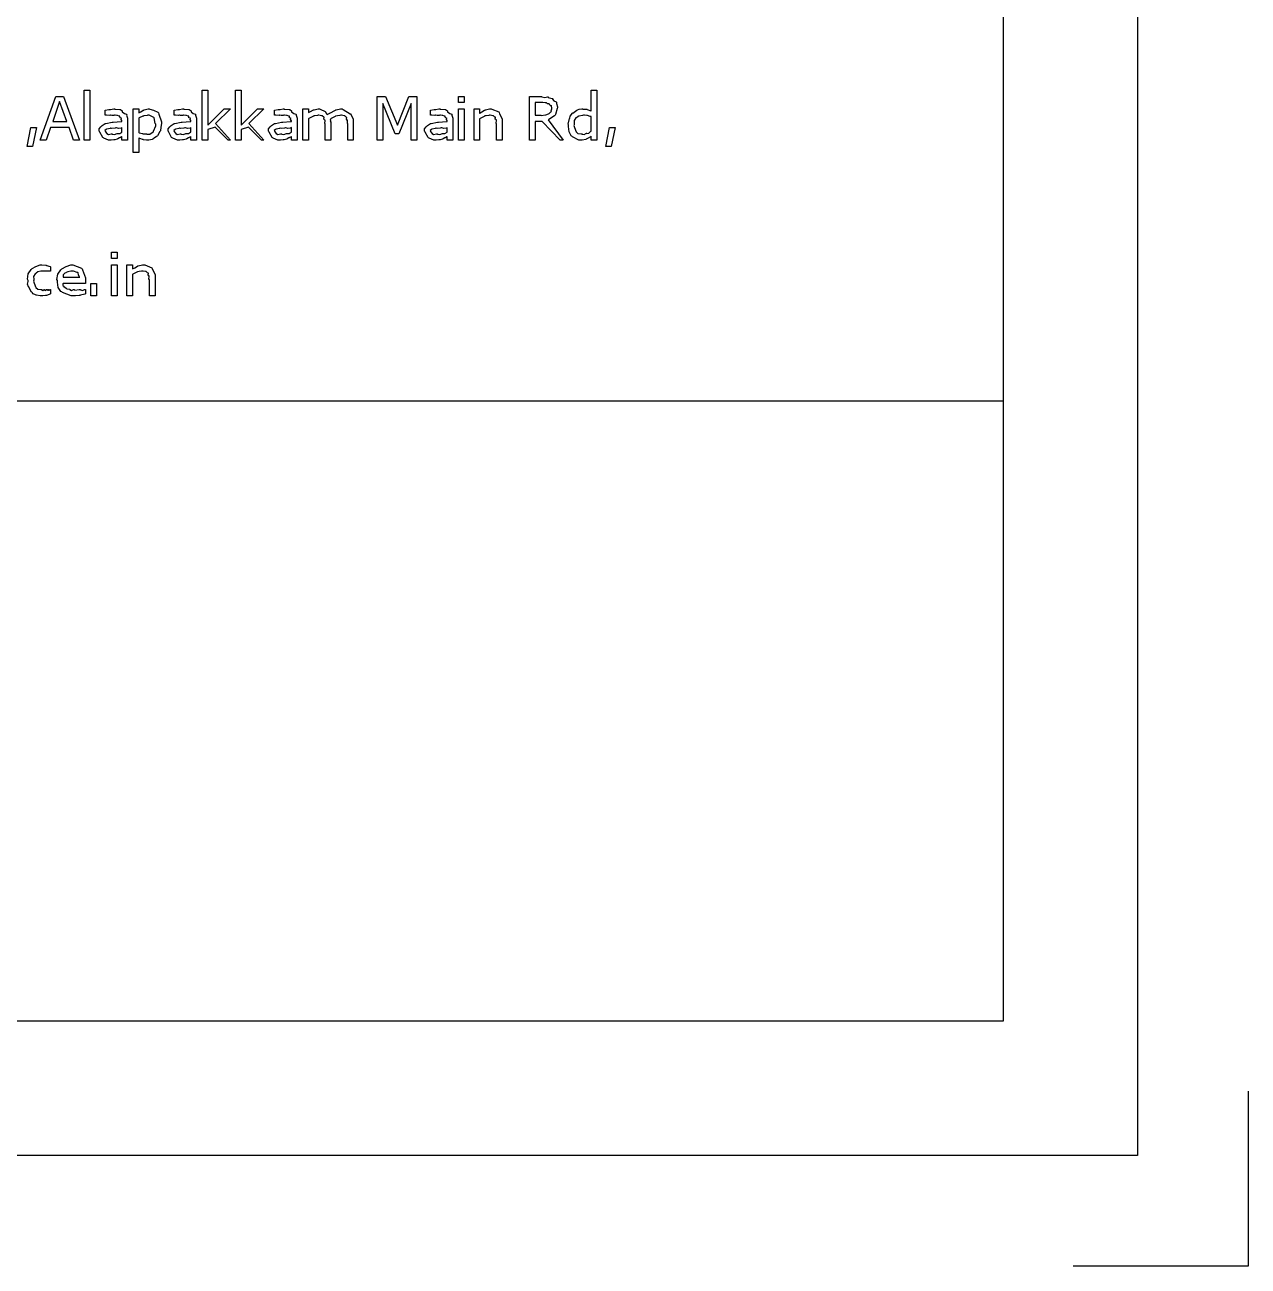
# Model space of a CAD drawing. Extents: x 0 to 23.4, y 0 to 16.5.
# Drawn here: x 21.106 to 23.384, y 0 to 2.311 of the extents above; entities that cross this region are included whole.
import ezdxf

# ---------------------------------------------------------------- set-up
doc = ezdxf.new("R2010")
doc.units = 0
doc.layers.get('0').update_dxf_attribs({"linetype": 'CONTINUOUS'})

msp = doc.modelspace()

# ---------------------------------------------------------------- linework, layer by layer
at = {"color": 0}
for points in [[(0.18755, 16.3479), (23.1772, 16.3479), (23.1772, 0.20622), (0.18755, 0.20622), (0.18755, 16.3479)], [(0.43766, 16.0978), (22.9271, 16.0978), (22.9271, 0.45627), (0.43766, 0.45627), (0.43766, 16.0978)], [(21.2072, 2.0964), (21.196, 2.0964), (21.1879, 2.11963), (21.1532, 2.11963), (21.1451, 2.0964), (21.1339, 2.0964), (21.1635, 2.17779), (21.1778, 2.17779), (21.2072, 2.0964)], [(21.2264, 2.0964), (21.216, 2.0964), (21.216, 2.18951), (21.2264, 2.18951), (21.2264, 2.0964)], [(21.4883, 2.0964), (21.4842, 2.0964), (21.4601, 2.12071), (21.4464, 2.11594), (21.4464, 2.0964), (21.436, 2.0964), (21.436, 2.18951), (21.4464, 2.18951), (21.4464, 2.12418), (21.4765, 2.15457), (21.4883, 2.15457), (21.4606, 2.12765), (21.4883, 2.0964)], [(21.5504, 2.0964), (21.5462, 2.0964), (21.5221, 2.12071), (21.5085, 2.11594), (21.5085, 2.0964), (21.4981, 2.0964), (21.4981, 2.18951), (21.5085, 2.18951), (21.5085, 2.12418), (21.5386, 2.15457), (21.5504, 2.15457), (21.5226, 2.12765), (21.5504, 2.0964)], [(21.8353, 2.0964), (21.8249, 2.0964), (21.8249, 2.16456), (21.8019, 2.10813), (21.7951, 2.10813), (21.7724, 2.16456), (21.7724, 2.0964), (21.7619, 2.0964), (21.7619, 2.17779), (21.7772, 2.17779), (21.7993, 2.12418), (21.8206, 2.17779), (21.8353, 2.17779), (21.8353, 2.0964)], [(21.9238, 2.16629), (21.9133, 2.16629), (21.9133, 2.17779), (21.9238, 2.17779), (21.9238, 2.16629)], [(22.1082, 2.0964), (22.1024, 2.0964), (22.0692, 2.13135), (22.0557, 2.13135), (22.0557, 2.0964), (22.0453, 2.0964), (22.0453, 2.17779), (22.0676, 2.17779), (22.0685, 2.17681), (22.0738, 2.17606), (22.079, 2.17708), (22.0799, 2.17692), (22.0803, 2.17589), (22.0878, 2.1741), (22.0885, 2.17367), (22.0883, 2.1729), (22.0908, 2.16971), (22.0947, 2.16764), (22.0953, 2.16694), (22.0953, 2.16439), (22.0976, 2.15869), (22.0976, 2.15674), (22.0969, 2.155), (22.0936, 2.14382), (22.0928, 2.14285), (22.0918, 2.14154), (22.0812, 2.13493), (22.0799, 2.13439), (22.1082, 2.0964)], [(22.1704, 2.0964), (22.16, 2.0964), (22.16, 2.10379), (22.1586, 2.10275), (22.1544, 2.09978), (22.1519, 2.09868), (22.1511, 2.09836), (22.1503, 2.09787), (22.1433, 2.0964), (22.1411, 2.0964), (22.1369, 2.0964), (22.1256, 2.10275), (22.1244, 2.104), (22.1232, 2.10465), (22.1193, 2.11208), (22.1182, 2.12185), (22.1182, 2.12506), (22.1174, 2.12614), (22.12, 2.13656), (22.1203, 2.13743), (22.1203, 2.13743), (22.1212, 2.1409), (22.1254, 2.14632), (22.126, 2.14697), (22.1262, 2.14686), (22.1336, 2.15229), (22.1344, 2.15261), (22.1344, 2.15261), (22.1376, 2.15403), (22.1428, 2.15457), (22.1444, 2.15457), (22.1444, 2.15435), (22.1518, 2.15386), (22.1525, 2.15369), (22.1528, 2.15343), (22.1594, 2.15121), (22.16, 2.15088), (22.16, 2.18951), (22.1704, 2.18951), (22.1704, 2.0964)], [(21.1836, 2.13135), (21.1704, 2.16824), (21.1575, 2.13135), (21.1836, 2.13135)], [(21.2969, 2.0964), (21.2865, 2.0964), (21.2865, 2.10314), (21.2858, 2.10271), (21.2836, 2.1014), (21.2831, 2.10107), (21.2829, 2.10097), (21.2819, 2.10038), (21.2789, 2.09896), (21.2785, 2.09879), (21.2778, 2.09847), (21.2731, 2.09722), (21.2725, 2.09706), (21.2711, 2.0969), (21.2661, 2.0964), (21.2644, 2.0964), (21.2613, 2.0964), (21.2526, 2.10021), (21.2518, 2.10097), (21.2507, 2.10135), (21.2451, 2.11149), (21.2447, 2.11268), (21.244, 2.11328), (21.244, 2.11751), (21.2472, 2.12125), (21.2478, 2.12181), (21.2478, 2.12181), (21.2497, 2.12364), (21.2554, 2.12711), (21.2564, 2.12744), (21.2567, 2.1275), (21.2683, 2.12993), (21.2696, 2.13004), (21.2703, 2.12972), (21.285, 2.13129), (21.2865, 2.13135), (21.2865, 2.13286), (21.2862, 2.13282), (21.285, 2.13456), (21.2857, 2.13753), (21.2854, 2.13786), (21.2851, 2.13758), (21.2831, 2.13797), (21.2828, 2.1409), (21.2825, 2.14111), (21.2815, 2.14106), (21.2783, 2.14242), (21.2779, 2.14242), (21.2772, 2.14214), (21.2736, 2.14285), (21.2725, 2.14285), (21.2713, 2.14253), (21.2674, 2.14225), (21.2653, 2.14285), (21.2646, 2.14285), (21.2636, 2.14247), (21.2576, 2.14285), (21.2557, 2.14285), (21.2551, 2.14285), (21.2551, 2.15218), (21.2551, 2.15218), (21.2621, 2.1536), (21.2629, 2.15369), (21.2654, 2.15369), (21.2711, 2.15457), (21.2731, 2.15457), (21.2732, 2.15435), (21.2825, 2.15369), (21.2833, 2.15349), (21.2835, 2.15321), (21.2869, 2.15067), (21.2868, 2.15022), (21.2869, 2.14903), (21.291, 2.146), (21.295, 2.14481), (21.2953, 2.14415), (21.2951, 2.14307), (21.2969, 2.13704), (21.2969, 2.13504), (21.2969, 2.0964)], [(21.36, 2.12592), (21.3594, 2.12468), (21.3583, 2.11453), (21.3581, 2.11356), (21.3572, 2.11242), (21.3528, 2.10471), (21.3522, 2.104), (21.3507, 2.10303), (21.3467, 2.09983), (21.3446, 2.09868), (21.3439, 2.09836), (21.3428, 2.09787), (21.3362, 2.0964), (21.3342, 2.0964), (21.3321, 2.0964), (21.3263, 2.09717), (21.3257, 2.09728), (21.325, 2.09739), (21.3187, 2.09999), (21.3181, 2.10032), (21.3181, 2.07319), (21.3076, 2.07319), (21.3076, 2.15457), (21.3181, 2.15457), (21.3181, 2.1474), (21.3181, 2.1474), (21.3214, 2.14903), (21.3261, 2.15207), (21.3269, 2.1524), (21.3276, 2.15272), (21.335, 2.15457), (21.3374, 2.15457), (21.3382, 2.15435), (21.3454, 2.15235), (21.3532, 2.14828), (21.3542, 2.14697), (21.355, 2.14501), (21.36, 2.13069), (21.36, 2.12592)], [(21.4253, 2.0964), (21.4149, 2.0964), (21.4149, 2.10314), (21.4142, 2.10271), (21.4119, 2.1014), (21.4114, 2.10107), (21.4112, 2.10097), (21.4103, 2.10038), (21.4072, 2.09896), (21.4068, 2.09879), (21.4061, 2.09847), (21.4013, 2.09722), (21.4008, 2.09706), (21.3993, 2.0969), (21.3943, 2.0964), (21.3928, 2.0964), (21.3896, 2.0964), (21.381, 2.10021), (21.3801, 2.10097), (21.379, 2.10135), (21.3735, 2.11149), (21.3731, 2.11268), (21.3722, 2.11328), (21.3724, 2.11751), (21.3756, 2.12125), (21.376, 2.12181), (21.376, 2.12181), (21.3779, 2.12364), (21.3838, 2.12711), (21.3847, 2.12744), (21.3849, 2.1275), (21.3967, 2.12993), (21.3979, 2.13004), (21.3986, 2.12972), (21.4133, 2.13129), (21.4149, 2.13135), (21.4149, 2.13286), (21.4146, 2.13282), (21.4132, 2.13456), (21.4139, 2.13753), (21.4138, 2.13786), (21.4135, 2.13758), (21.4112, 2.13797), (21.4111, 2.1409), (21.4107, 2.14111), (21.4099, 2.14106), (21.4067, 2.14242), (21.4063, 2.14242), (21.4056, 2.14214), (21.4019, 2.14285), (21.4008, 2.14285), (21.3996, 2.14253), (21.3957, 2.14225), (21.3936, 2.14285), (21.3929, 2.14285), (21.3919, 2.14247), (21.386, 2.14285), (21.384, 2.14285), (21.3835, 2.14285), (21.3835, 2.15218), (21.3835, 2.15218), (21.3904, 2.1536), (21.3913, 2.15369), (21.3937, 2.15369), (21.3994, 2.15457), (21.4014, 2.15457), (21.4015, 2.15435), (21.4108, 2.15369), (21.4117, 2.15349), (21.4117, 2.15321), (21.4151, 2.15067), (21.4151, 2.15022), (21.4153, 2.14903), (21.4193, 2.146), (21.4233, 2.14481), (21.4236, 2.14415), (21.4233, 2.14307), (21.4253, 2.13704), (21.4253, 2.13504), (21.4253, 2.0964)], [(21.6124, 2.0964), (21.6019, 2.0964), (21.6019, 2.10314), (21.6013, 2.10271), (21.599, 2.1014), (21.5985, 2.10107), (21.5983, 2.10097), (21.5974, 2.10038), (21.5943, 2.09896), (21.594, 2.09879), (21.5932, 2.09847), (21.5885, 2.09722), (21.5879, 2.09706), (21.5865, 2.0969), (21.5815, 2.0964), (21.5799, 2.0964), (21.5767, 2.0964), (21.5681, 2.10021), (21.5672, 2.10097), (21.5663, 2.10135), (21.5606, 2.11149), (21.5601, 2.11268), (21.5594, 2.11328), (21.5596, 2.11751), (21.5626, 2.12125), (21.5632, 2.12181), (21.5632, 2.12181), (21.5651, 2.12364), (21.5708, 2.12711), (21.5718, 2.12744), (21.5721, 2.1275), (21.5838, 2.12993), (21.5851, 2.13004), (21.5858, 2.12972), (21.6004, 2.13129), (21.6019, 2.13135), (21.6019, 2.13286), (21.6017, 2.13282), (21.6004, 2.13456), (21.6011, 2.13753), (21.601, 2.13786), (21.6006, 2.13758), (21.5985, 2.13797), (21.5982, 2.1409), (21.5979, 2.14111), (21.5969, 2.14106), (21.5938, 2.14242), (21.5933, 2.14242), (21.5928, 2.14214), (21.589, 2.14285), (21.5879, 2.14285), (21.5867, 2.14253), (21.5828, 2.14225), (21.5807, 2.14285), (21.5801, 2.14285), (21.5792, 2.14247), (21.5732, 2.14285), (21.5713, 2.14285), (21.5706, 2.14285), (21.5706, 2.15218), (21.5706, 2.15218), (21.5775, 2.1536), (21.5783, 2.15369), (21.5808, 2.15369), (21.5865, 2.15457), (21.5886, 2.15457), (21.5886, 2.15435), (21.5979, 2.15369), (21.5987, 2.15349), (21.5989, 2.15321), (21.6024, 2.15067), (21.6022, 2.15022), (21.6024, 2.14903), (21.6064, 2.146), (21.6104, 2.14481), (21.6107, 2.14415), (21.6106, 2.14307), (21.6124, 2.13704), (21.6124, 2.13504), (21.6124, 2.0964)], [(21.7172, 2.0964), (21.7068, 2.0964), (21.7068, 2.12701), (21.7062, 2.12728), (21.7065, 2.13303), (21.7064, 2.13351), (21.7061, 2.13346), (21.7044, 2.13531), (21.7051, 2.1384), (21.7049, 2.13872), (21.7039, 2.139), (21.7014, 2.1416), (21.701, 2.14176), (21.7001, 2.14165), (21.6954, 2.14285), (21.6939, 2.14285), (21.6922, 2.14253), (21.6875, 2.14176), (21.685, 2.14122), (21.6843, 2.1409), (21.6833, 2.1404), (21.676, 2.13667), (21.6751, 2.13612), (21.6749, 2.13553), (21.6744, 2.13346), (21.6754, 2.13351), (21.6754, 2.13351), (21.675, 2.13297), (21.6744, 2.13097), (21.6754, 2.13081), (21.6754, 2.13069), (21.6754, 2.0964), (21.665, 2.0964), (21.665, 2.12701), (21.6643, 2.12733), (21.6646, 2.13325), (21.6646, 2.13374), (21.6642, 2.13368), (21.6626, 2.13542), (21.6632, 2.13846), (21.6631, 2.13872), (21.6621, 2.13906), (21.6593, 2.14165), (21.6589, 2.14176), (21.6581, 2.14165), (21.6533, 2.14285), (21.6518, 2.14285), (21.6503, 2.14253), (21.6458, 2.14182), (21.6436, 2.14139), (21.6429, 2.14111), (21.6418, 2.14057), (21.6343, 2.13687), (21.6335, 2.13633), (21.6335, 2.0964), (21.6231, 2.0964), (21.6231, 2.15457), (21.6335, 2.15457), (21.6335, 2.14806), (21.6338, 2.14779), (21.6378, 2.14953), (21.6429, 2.15256), (21.6437, 2.15283), (21.6443, 2.15306), (21.6519, 2.15457), (21.6546, 2.15457), (21.6557, 2.15435), (21.6651, 2.14968), (21.6658, 2.14871), (21.6657, 2.14768), (21.6685, 2.1441), (21.6724, 2.14615), (21.6728, 2.14675), (21.6735, 2.14675), (21.6839, 2.15235), (21.6847, 2.15261), (21.6854, 2.15289), (21.6937, 2.15457), (21.6964, 2.15457), (21.6982, 2.15315), (21.7114, 2.14561), (21.7124, 2.14524), (21.7129, 2.14432), (21.7172, 2.1359), (21.7172, 2.13308), (21.7172, 2.0964)], [(21.9026, 2.0964), (21.8922, 2.0964), (21.8922, 2.10314), (21.8915, 2.10271), (21.8893, 2.1014), (21.8888, 2.10107), (21.8886, 2.10097), (21.8876, 2.10038), (21.8846, 2.09896), (21.8842, 2.09879), (21.8835, 2.09847), (21.8788, 2.09722), (21.8782, 2.09706), (21.8768, 2.0969), (21.8718, 2.0964), (21.8701, 2.0964), (21.8669, 2.0964), (21.8583, 2.10021), (21.8575, 2.10097), (21.8564, 2.10135), (21.8508, 2.11149), (21.8504, 2.11268), (21.8497, 2.11328), (21.8497, 2.11751), (21.8529, 2.12125), (21.8535, 2.12181), (21.8535, 2.12181), (21.8554, 2.12364), (21.8611, 2.12711), (21.8621, 2.12744), (21.8624, 2.1275), (21.874, 2.12993), (21.8753, 2.13004), (21.876, 2.12972), (21.8907, 2.13129), (21.8922, 2.13135), (21.8922, 2.13286), (21.8919, 2.13282), (21.8907, 2.13456), (21.8914, 2.13753), (21.8911, 2.13786), (21.8908, 2.13758), (21.8886, 2.13797), (21.8885, 2.1409), (21.8882, 2.14111), (21.8872, 2.14106), (21.884, 2.14242), (21.8836, 2.14242), (21.8829, 2.14214), (21.8793, 2.14285), (21.8782, 2.14285), (21.8769, 2.14253), (21.8731, 2.14225), (21.871, 2.14285), (21.8703, 2.14285), (21.8693, 2.14247), (21.8633, 2.14285), (21.8614, 2.14285), (21.8608, 2.14285), (21.8608, 2.15218), (21.8608, 2.15218), (21.8678, 2.1536), (21.8686, 2.15369), (21.8711, 2.15369), (21.8768, 2.15457), (21.8788, 2.15457), (21.8789, 2.15435), (21.8882, 2.15369), (21.889, 2.15349), (21.8892, 2.15321), (21.8926, 2.15067), (21.8925, 2.15022), (21.8926, 2.14903), (21.8967, 2.146), (21.9007, 2.14481), (21.901, 2.14415), (21.9008, 2.14307), (21.9026, 2.13704), (21.9026, 2.13504), (21.9026, 2.0964)], [(21.9238, 2.0964), (21.9133, 2.0964), (21.9133, 2.15457), (21.9238, 2.15457), (21.9238, 2.0964)], [(21.9943, 2.0964), (21.9839, 2.0964), (21.9839, 2.12701), (21.9832, 2.12733), (21.9836, 2.1334), (21.9835, 2.13396), (21.9832, 2.1339), (21.9815, 2.13564), (21.9819, 2.13867), (21.9818, 2.13894), (21.9808, 2.13921), (21.9781, 2.14165), (21.9776, 2.14176), (21.9768, 2.14165), (21.9722, 2.14285), (21.9707, 2.14285), (21.9693, 2.14253), (21.9647, 2.14182), (21.9624, 2.14139), (21.9615, 2.14111), (21.9606, 2.14057), (21.9532, 2.13687), (21.9525, 2.13633), (21.9525, 2.0964), (21.9421, 2.0964), (21.9421, 2.15457), (21.9525, 2.15457), (21.9525, 2.14675), (21.9526, 2.14665), (21.9567, 2.14893), (21.9618, 2.15207), (21.9626, 2.1524), (21.9633, 2.15272), (21.9711, 2.15457), (21.9737, 2.15457), (21.9754, 2.15435), (21.9881, 2.14882), (21.9889, 2.14762), (21.9897, 2.14567), (21.9943, 2.13624), (21.9943, 2.13308), (21.9943, 2.0964)], [(22.0872, 2.15588), (22.0867, 2.15597), (22.0861, 2.16032), (22.0858, 2.16064), (22.0853, 2.16043), (22.0831, 2.1614), (22.0822, 2.1639), (22.0818, 2.16411), (22.0812, 2.16368), (22.0786, 2.16368), (22.0769, 2.16581), (22.0764, 2.16585), (22.0747, 2.16596), (22.07, 2.16629), (22.0685, 2.16629), (22.0557, 2.16629), (22.0557, 2.14285), (22.0668, 2.14285), (22.0672, 2.14247), (22.0753, 2.14339), (22.0758, 2.1435), (22.0758, 2.1435), (22.0778, 2.14399), (22.0819, 2.146), (22.0824, 2.14632), (22.0824, 2.14632), (22.0858, 2.14968), (22.0861, 2.15001), (22.0861, 2.15001), (22.0857, 2.15121), (22.0872, 2.15474), (22.0872, 2.15588)], [(21.3496, 2.12592), (21.3486, 2.12722), (21.3465, 2.13786), (21.3458, 2.13851), (21.3447, 2.13921), (21.3372, 2.14285), (21.3349, 2.14285), (21.3333, 2.14247), (21.3271, 2.1416), (21.3264, 2.14133), (21.3256, 2.14085), (21.3187, 2.13786), (21.3181, 2.13743), (21.3181, 2.11051), (21.3182, 2.11029), (21.3247, 2.10867), (21.3253, 2.10856), (21.3256, 2.10786), (21.3306, 2.10813), (21.3322, 2.10813), (21.3328, 2.10732), (21.3386, 2.10781), (21.3443, 2.11193), (21.345, 2.11268), (21.3453, 2.11328), (21.3496, 2.12278), (21.3496, 2.12592)], [(22.16, 2.11333), (22.16, 2.14046), (22.1585, 2.14051), (22.1535, 2.14214), (22.1529, 2.14219), (22.1521, 2.14199), (22.1476, 2.14285), (22.1461, 2.14285), (22.1439, 2.14247), (22.1374, 2.14111), (22.1339, 2.13906), (22.1332, 2.13829), (22.1315, 2.13764), (22.1282, 2.13265), (22.1286, 2.12696), (22.1286, 2.12506), (22.1279, 2.12364), (22.1314, 2.11322), (22.1321, 2.11247), (22.1319, 2.11193), (22.1354, 2.10894), (22.1415, 2.10813), (22.1436, 2.10813), (22.1436, 2.10781), (22.1468, 2.10699), (22.1513, 2.10921), (22.1521, 2.10943), (22.1522, 2.10906), (22.1558, 2.10954), (22.1594, 2.11296), (22.16, 2.11333)], [(21.1272, 2.11963), (21.1199, 2.08469), (21.1101, 2.08469), (21.1171, 2.11963), (21.1272, 2.11963)], [(21.2865, 2.1116), (21.2865, 2.11963), (21.2851, 2.11893), (21.28, 2.11828), (21.2764, 2.11925), (21.2753, 2.11919), (21.2736, 2.1186), (21.2679, 2.11783), (21.2657, 2.11865), (21.2651, 2.11854), (21.2642, 2.11778), (21.2583, 2.11681), (21.2579, 2.1166), (21.2571, 2.1161), (21.2546, 2.11431), (21.2551, 2.11344), (21.2551, 2.11313), (21.255, 2.11301), (21.2578, 2.10943), (21.2583, 2.10921), (21.2582, 2.10883), (21.2611, 2.10682), (21.2664, 2.10813), (21.2681, 2.10813), (21.2683, 2.10747), (21.2726, 2.10688), (21.2774, 2.10889), (21.2781, 2.109), (21.2785, 2.10851), (21.2822, 2.10861), (21.286, 2.11139), (21.2865, 2.1116)], [(21.4149, 2.1116), (21.4149, 2.11963), (21.4135, 2.11893), (21.4083, 2.11828), (21.4047, 2.11925), (21.4036, 2.11919), (21.4018, 2.1186), (21.3963, 2.11783), (21.394, 2.11865), (21.3933, 2.11854), (21.3924, 2.11778), (21.3867, 2.11681), (21.3863, 2.1166), (21.3854, 2.1161), (21.3829, 2.11431), (21.3835, 2.11344), (21.3835, 2.11313), (21.3832, 2.11301), (21.3861, 2.10943), (21.3867, 2.10921), (21.3865, 2.10883), (21.3894, 2.10682), (21.3946, 2.10813), (21.3964, 2.10813), (21.3967, 2.10747), (21.401, 2.10688), (21.4057, 2.10889), (21.4064, 2.109), (21.4068, 2.10851), (21.4104, 2.10861), (21.4142, 2.11139), (21.4149, 2.1116)], [(21.6019, 2.1116), (21.6019, 2.11963), (21.6006, 2.11893), (21.5954, 2.11828), (21.5918, 2.11925), (21.5907, 2.11919), (21.589, 2.1186), (21.5833, 2.11783), (21.5811, 2.11865), (21.5806, 2.11854), (21.5796, 2.11778), (21.5738, 2.11681), (21.5733, 2.1166), (21.5725, 2.1161), (21.57, 2.11431), (21.5706, 2.11344), (21.5706, 2.11313), (21.5704, 2.11301), (21.5732, 2.10943), (21.5738, 2.10921), (21.5736, 2.10883), (21.5765, 2.10682), (21.5818, 2.10813), (21.5836, 2.10813), (21.5839, 2.10747), (21.5881, 2.10688), (21.5928, 2.10889), (21.5935, 2.109), (21.5939, 2.10851), (21.5976, 2.10861), (21.6014, 2.11139), (21.6019, 2.1116)], [(21.8922, 2.1116), (21.8922, 2.11963), (21.8908, 2.11893), (21.8857, 2.11828), (21.8821, 2.11925), (21.881, 2.11919), (21.8792, 2.1186), (21.8736, 2.11783), (21.8714, 2.11865), (21.8708, 2.11854), (21.8699, 2.11778), (21.864, 2.11681), (21.8636, 2.1166), (21.8628, 2.1161), (21.8603, 2.11431), (21.8608, 2.11344), (21.8608, 2.11313), (21.8606, 2.11301), (21.8635, 2.10943), (21.864, 2.10921), (21.8639, 2.10883), (21.8668, 2.10682), (21.8721, 2.10813), (21.8738, 2.10813), (21.874, 2.10747), (21.8783, 2.10688), (21.8831, 2.10889), (21.8838, 2.109), (21.8842, 2.10851), (21.8879, 2.10861), (21.8917, 2.11139), (21.8922, 2.1116)], [(22.2046, 2.11963), (22.1972, 2.08469), (22.1874, 2.08469), (22.1943, 2.11963), (22.2046, 2.11963)], [(21.2775, 1.87619), (21.2669, 1.87619), (21.2669, 1.88769), (21.2775, 1.88769), (21.2775, 1.87619)], [(21.1535, 1.81), (21.1521, 1.80951), (21.1479, 1.808), (21.1458, 1.8074), (21.1453, 1.80718), (21.1444, 1.80697), (21.1389, 1.80632), (21.1369, 1.80632), (21.1344, 1.80632), (21.1275, 1.80778), (21.1268, 1.80806), (21.1253, 1.80817), (21.121, 1.81006), (21.1193, 1.81287), (21.1188, 1.81347), (21.1179, 1.81347), (21.1139, 1.8215), (21.1136, 1.82237), (21.1124, 1.82308), (21.1106, 1.82813), (21.1117, 1.83344), (21.1117, 1.83518), (21.1107, 1.8374), (21.1119, 1.84739), (21.1174, 1.85542), (21.1186, 1.85667), (21.1194, 1.85726), (21.1261, 1.86143), (21.1343, 1.86447), (21.1369, 1.86447), (21.1371, 1.86426), (21.145, 1.86361), (21.1457, 1.86339), (21.1461, 1.86313), (21.1529, 1.86111), (21.1535, 1.86079), (21.1535, 1.85275), (21.1531, 1.85275), (21.1518, 1.85243), (21.1479, 1.85215), (21.1458, 1.85275), (21.1453, 1.85275), (21.1443, 1.85238), (21.1392, 1.85275), (21.1374, 1.85275), (21.1356, 1.85238), (21.13, 1.85101), (21.1268, 1.84896), (21.1261, 1.84819), (21.1247, 1.84754), (21.1218, 1.84283), (21.1222, 1.83729), (21.1222, 1.83539), (21.1217, 1.83388), (21.1256, 1.82314), (21.1261, 1.82237), (21.126, 1.82178), (21.1296, 1.81885), (21.1354, 1.81803), (21.1374, 1.81803), (21.1374, 1.81782), (21.1389, 1.81657), (21.1415, 1.81803), (21.1424, 1.81803), (21.1424, 1.81793), (21.1432, 1.81657), (21.1461, 1.81803), (21.1472, 1.81803), (21.1471, 1.81771), (21.1483, 1.81657), (21.1499, 1.81803), (21.1504, 1.81803), (21.1503, 1.81776), (21.151, 1.81657), (21.1525, 1.81803), (21.1531, 1.81803), (21.1535, 1.81803), (21.1535, 1.81)], [(21.2188, 1.82954), (21.1768, 1.82954), (21.1764, 1.82872), (21.1764, 1.82568), (21.1781, 1.82476), (21.1783, 1.82433), (21.1783, 1.82417), (21.1824, 1.8209), (21.1828, 1.82064), (21.1828, 1.82064), (21.184, 1.81944), (21.1886, 1.81879), (21.1893, 1.81868), (21.1893, 1.81814), (21.1924, 1.81668), (21.1963, 1.81803), (21.1975, 1.81803), (21.1985, 1.81706), (21.2067, 1.81803), (21.2094, 1.81803), (21.2094, 1.81771), (21.2131, 1.81657), (21.2168, 1.81803), (21.2181, 1.81803), (21.2188, 1.81803), (21.2188, 1.81), (21.2172, 1.80946), (21.2092, 1.80761), (21.2083, 1.8074), (21.2065, 1.80713), (21.1997, 1.80632), (21.1975, 1.80632), (21.1917, 1.80632), (21.1758, 1.8125), (21.1744, 1.81369), (21.1726, 1.81435), (21.1676, 1.82189), (21.1662, 1.83171), (21.1662, 1.83496), (21.1654, 1.83712), (21.1668, 1.84694), (21.1725, 1.85514), (21.1739, 1.85644), (21.1747, 1.8571), (21.1824, 1.86143), (21.1913, 1.86447), (21.1942, 1.86447), (21.1953, 1.86426), (21.2114, 1.85818), (21.2125, 1.85688), (21.2133, 1.85493), (21.2188, 1.84028), (21.2188, 1.83539), (21.2188, 1.82954)], [(21.2081, 1.84125), (21.2072, 1.84158), (21.2058, 1.84532), (21.205, 1.84928), (21.2044, 1.84972), (21.2032, 1.8501), (21.196, 1.85275), (21.1936, 1.85275), (21.1915, 1.85238), (21.1857, 1.85129), (21.1825, 1.84987), (21.1818, 1.84928), (21.1804, 1.84879), (21.1769, 1.84549), (21.1769, 1.84207), (21.1768, 1.84125), (21.2081, 1.84125)], [(21.2775, 1.80632), (21.2669, 1.80632), (21.2669, 1.86447), (21.2775, 1.86447), (21.2775, 1.80632)], [(21.3482, 1.80632), (21.3375, 1.80632), (21.3375, 1.83692), (21.3368, 1.83724), (21.3371, 1.84332), (21.3371, 1.84386), (21.3368, 1.84381), (21.3351, 1.84554), (21.3356, 1.84858), (21.3353, 1.84885), (21.3343, 1.84912), (21.3317, 1.85157), (21.3312, 1.85167), (21.3304, 1.85157), (21.3258, 1.85275), (21.3243, 1.85275), (21.3228, 1.85243), (21.3183, 1.85172), (21.316, 1.85129), (21.3151, 1.85101), (21.3142, 1.85047), (21.3069, 1.84679), (21.3063, 1.84625), (21.3063, 1.80632), (21.2957, 1.80632), (21.2957, 1.86447), (21.3063, 1.86447), (21.3063, 1.85667), (21.3064, 1.85656), (21.3103, 1.85883), (21.3154, 1.86199), (21.3163, 1.86231), (21.3168, 1.86262), (21.3247, 1.86447), (21.3274, 1.86447), (21.3289, 1.86426), (21.3418, 1.85872), (21.3428, 1.85753), (21.3435, 1.85558), (21.3482, 1.84614), (21.3482, 1.84299), (21.3482, 1.80632)], [(21.2393, 1.80632), (21.2287, 1.80632), (21.2287, 1.82954), (21.2393, 1.82954), (21.2393, 1.80632)]]:
    msp.add_lwpolyline(points, close=True, dxfattribs=at)
for points in [[(19.0161, 1.61133), (22.9271, 1.61133)], [(23.3835, 0.3259), (23.3835, 0), (23.0575, 0)]]:
    msp.add_lwpolyline(points, dxfattribs=at)

doc.saveas('drawing.dxf')
